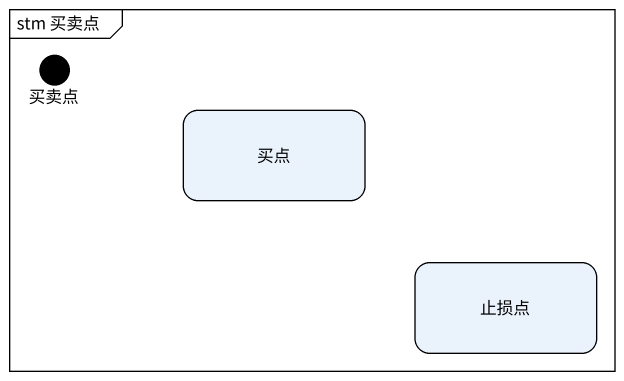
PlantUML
@startuml
mainframe stm 买卖点
hide empty description
state 买卖点 <<start>>
state 买点
state 止损点
@enduml
